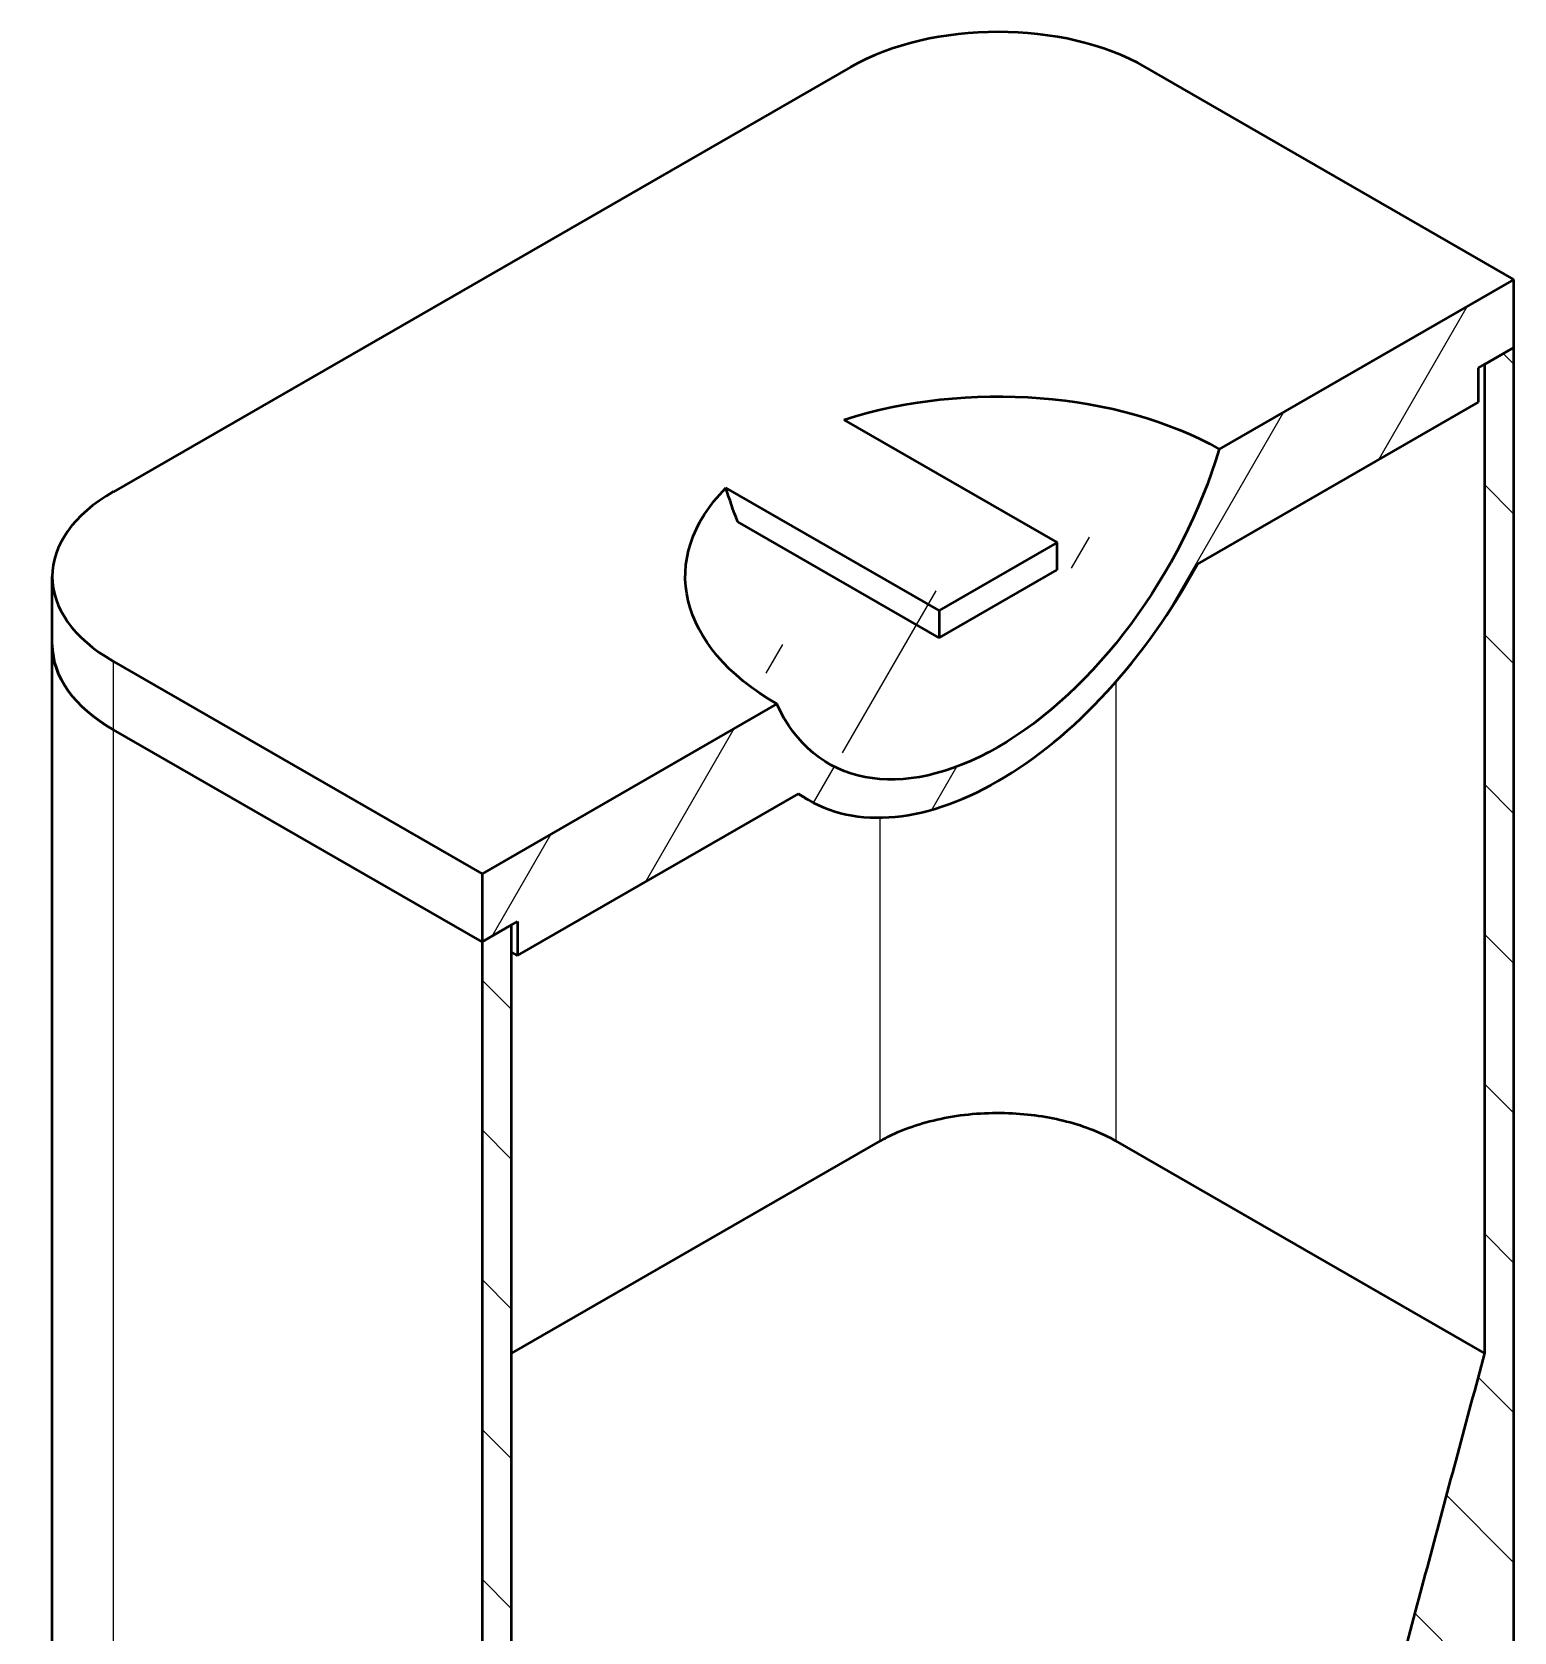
# Model space of a CAD drawing. Header units: inches. Extents: x 0.5 to 16.8, y 0.4 to 9.6.
# Drawn here: x 0.678 to 2.427, y 2.794 to 4.682 of the extents above; entities that cross this region are included whole.
import ezdxf

# ---------------------------------------------------------------- set-up
doc = ezdxf.new("R2010")
doc.units = ezdxf.units.IN
doc.header["$LTSCALE"] = 0.75
doc.header["$MEASUREMENT"] = 0
for name, color, linetype, lineweight in [('Hatching', 7, 'Continuous', 25), ('Visible', 7, 'Continuous', 50), ('Visible Narrow', 7, 'Continuous', 25)]:
    doc.layers.add(name, color=color, linetype=linetype, lineweight=lineweight)

msp = doc.modelspace()

# ---------------------------------------------------------------- hatches: boundary and pattern name
at = {"layer": 'Hatching'}
h = msp.add_hatch(dxfattribs=at)
h.set_pattern_fill('ANSI31', color=256, angle=15, style=0)
h.paths.add_polyline_path([(1.7489, 3.9997), (1.7489, 3.9675), (1.8881, 4.0477), (1.8881, 4.0799)], flags=0)
edge = h.paths.add_edge_path(flags=0)
edge.add_line((2.3857, 4.286), (2.3926, 4.29))
edge.add_line((2.3926, 4.29), (2.4274, 4.31))
edge.add_line((2.4274, 4.31), (2.4274, 4.3905))
edge.add_line((2.4274, 4.3905), (2.0794, 4.1901))
edge.add_ellipse((1.8185, 4.1655), major_axis=(-0.1995, -0.3465), ratio=0.578093, start_angle=0, end_angle=112.2693, ccw=False)
edge.add_ellipse((1.8185, 4.1655), major_axis=(-0.1995, -0.3465), ratio=0.578093, start_angle=337.5091, end_angle=360, ccw=False)
edge.add_line((1.5575, 3.8895), (1.2095, 3.6891))
edge.add_line((1.2095, 3.6891), (1.2095, 3.6086))
edge.add_line((1.2095, 3.6086), (1.2163, 3.6126))
edge.add_line((1.2163, 3.6126), (1.2443, 3.6287))
edge.add_line((1.2443, 3.6287), (1.2512, 3.6327))
edge.add_line((1.2512, 3.6327), (1.2512, 3.5925))
edge.add_line((1.2512, 3.5925), (1.5831, 3.7835))
edge.add_ellipse((1.8185, 4.1655), major_axis=(-0.2241, -0.3892), ratio=0.578093, start_angle=357.0515, end_angle=360)
edge.add_ellipse((1.8185, 4.1655), major_axis=(-0.2241, -0.3892), ratio=0.578093, start_angle=360, end_angle=452.7269)
edge.add_line((2.0538, 4.0546), (2.3857, 4.2457))
edge.add_line((2.3857, 4.2457), (2.3857, 4.286))
h = msp.add_hatch(dxfattribs=at)
h.set_pattern_fill('ANSI31', color=256, angle=90, style=0)
edge = h.paths.add_edge_path(flags=0)
edge.add_line((1.3914, 2.0581), (1.3914, 2.1174))
edge.add_spline(control_points=[(1.3914, 2.1174), (1.3842, 2.1228), (1.3778, 2.1281), (1.372, 2.1331)], knot_values=[-0.397326, -0.397326, -0.397326, -0.397326, 0, 0, 0, 0], degree=3, periodic=0)
edge.add_line((1.372, 2.1331), (1.2443, 2.4619))
edge.add_line((1.2443, 2.4619), (1.2443, 3.6287))
edge.add_line((1.2443, 3.6287), (1.2163, 3.6126))
edge.add_line((1.2163, 3.6126), (1.2095, 3.6086))
edge.add_line((1.2095, 3.6086), (1.2095, 1.9993))
edge.add_line((1.2095, 1.9993), (1.3509, 2.0807))
edge.add_line((1.3509, 2.0807), (1.3555, 2.0834))
edge.add_spline(control_points=[(1.3555, 2.0834), (1.3659, 2.075), (1.3778, 2.0663), (1.3914, 2.0581)], knot_values=[-6.842447, -6.842447, -6.842447, -6.842447, -5.724001, -5.724001, -5.724001, -5.724001], degree=3, periodic=0)
edge = h.paths.add_edge_path(flags=0)
edge.add_line((2.1838, 2.5022), (2.1838, 2.4497))
edge.add_spline(control_points=[(2.1838, 2.4497), (2.2254, 2.5121), (2.2575, 2.5696), (2.2814, 2.6166)], knot_values=[-1.611571, -1.611571, -1.611571, -1.611571, 0, 0, 0, 0], degree=3, periodic=0)
edge.add_line((2.2814, 2.6166), (2.286, 2.6192))
edge.add_line((2.286, 2.6192), (2.4274, 2.7007))
edge.add_line((2.4274, 2.7007), (2.4274, 4.31))
edge.add_line((2.4274, 4.31), (2.3926, 4.29))
edge.add_line((2.3926, 4.29), (2.3926, 3.1232))
edge.add_line((2.3926, 3.1232), (2.2649, 2.6473))
edge.add_spline(control_points=[(2.2649, 2.6473), (2.2459, 2.6087), (2.2191, 2.5582), (2.1838, 2.5022)], knot_values=[-6.710851, -6.710851, -6.710851, -6.710851, -4.362102, -4.362102, -4.362102, -4.362102], degree=3, periodic=0)

# ---------------------------------------------------------------- linework, layer by layer
at = {"layer": 'Visible', "extrusion": (0, 0.817547, 0.575862)}
for p, q in [((1.6445, 4.641, 0.7301), (0.7745, 4.14, 1.4414)), ((2.4274, 4.3905, 1.0857), (1.9924, 4.641, 0.7301)), ((2.4274, 4.3905, 1.0857), (2.0794, 4.1901, 1.3702)), ((2.4274, 4.31, 1.0291), (2.4274, 4.3905, 1.0857)), ((2.3857, 4.286, 1.0632), (2.4274, 4.31, 1.0291)), ((2.4274, 4.31, 1.0291), (2.3926, 4.29, 1.0575)), ((2.4274, 2.7007, -0.1045), (2.4274, 4.31, 1.0291)), ((2.3926, 4.29, 1.0575), (2.3926, 3.1232, 0.2357)), ((2.3857, 4.2457, 1.0349), (2.3857, 4.286, 1.0632)), ((2.0538, 4.0546, 1.3062), (2.3857, 4.2457, 1.0349)), ((1.6365, 4.2247, 1.3211), (1.8881, 4.0799, 1.5267)), ((1.7489, 3.9997, 1.6405), (1.4973, 4.1446, 1.4349)), ((1.7489, 3.9675, 1.6178), (1.5113, 4.1043, 1.4236)), ((1.8881, 4.0799, 1.5267), (1.7489, 3.9997, 1.6405)), ((1.8881, 4.0477, 1.504), (1.8881, 4.0799, 1.5267)), ((1.7489, 3.9675, 1.6178), (1.8881, 4.0477, 1.504)), ((0.7024, 3.9593, 1.5269), (0.7024, 4.0398, 1.5836)), ((1.7489, 3.9997, 1.6405), (1.7489, 3.9675, 1.6178)), ((0.7024, 2.35, 0.3933), (0.7024, 3.9593, 1.5269)), ((0.7745, 3.9396, 1.7259), (1.2095, 3.6891, 2.0815)), ((1.5575, 3.8895, 1.797), (1.2095, 3.6891, 2.0815)), ((1.2095, 3.6086, 2.0248), (0.7745, 3.8591, 1.6692)), ((1.2095, 3.6086, 2.0248), (0.7745, 3.8591, 1.6692)), ((1.2512, 3.5925, 1.9623), (1.5831, 3.7835, 1.691)), ((1.2095, 3.6891, 2.0815), (1.2095, 3.6086, 2.0248)), ((1.2095, 3.6086, 2.0248), (1.2512, 3.6327, 1.9907)), ((1.2443, 3.6287, 1.9963), (1.2095, 3.6086, 2.0248)), ((1.2443, 2.4619, 1.1745), (1.2443, 3.6287, 1.9963)), ((1.2512, 3.6327, 1.9907), (1.2512, 3.5925, 1.9623)), ((1.2095, 3.6086, 2.0248), (1.2095, 1.9993, 0.8912)), ((1.2512, 3.5925, 1.9623), (1.2443, 3.5965, 1.9566)), ((1.6793, 3.3737, -0.12), (1.2443, 3.1232, 0.2357)), ((2.3926, 3.1232, 0.2357), (1.9576, 3.3737, -0.12))]:
    msp.add_line(p, q, dxfattribs=at)
for centre, start, end in [((-1.8185, -1.9017, 4.2147), 225, 315), ((-0.9485, -1.0317, 4.2147), 315, 45), ((-0.9485, -1.0317, 4.1162), 360, 45)]:
    msp.add_arc(centre, 0.2461, start, end, dxfattribs=at)
at = {"layer": 'Visible', "extrusion": (0, -0.817547, -0.575862)}
for centre, radius, start, end in [((1.8185, -1.0317, -4.2147), 0.3691, 240.466, 315), ((1.8185, -1.0317, -4.2147), 0.3691, 135, 209.534), ((0.9485, -1.0317, -4.1162), 0.2461, 135, 180)]:
    msp.add_arc(centre, radius, start, end, dxfattribs=at)
at = {"layer": 'Visible', "extrusion": (-0.707107, 0.407196, -0.578093)}
msp.add_arc((-4.5172, 1.6552, -0.5563), 0.3999, 247.7307, 22.4909, dxfattribs=at)
at = {"layer": 'Visible', "extrusion": (0.707107, 0.407196, -0.578093)}
msp.add_arc((2.7023, 3.4771, 1.9169), 0.3875, 284.9942, 291.5093, dxfattribs=at)
at = {"layer": 'Visible', "extrusion": (0.707107, -0.407196, 0.578093)}
msp.add_arc((4.5172, 1.6552, 0.5563), 0.4491, 177.0515, 272.7269, dxfattribs=at)
at = {"layer": 'Visible', "extrusion": (0, 5.55112e-17, -1)}
msp.add_arc((-1.8185, 4.1655, -1.6722), 0.4491, 299.936, 301.6688, dxfattribs=at)
at = {"layer": 'Visible'}
for points, knots in [([(1.6793, 3.3737, -0.12), (1.6804, 3.3744, -0.1209), (1.6842, 3.3765, -0.124), (1.7091, 3.389, -0.1417), (1.7317, 3.3963, -0.1521), (1.7803, 3.4058, -0.1655), (1.8059, 3.4076, -0.1681), (1.8552, 3.4058, -0.1655), (1.8784, 3.4023, -0.1606), (1.9211, 3.3912, -0.1448), (1.9408, 3.3834, -0.1337), (1.9576, 3.3737, -0.12)], [40.142323, 40.142323, 40.142323, 40.142323, 40.317405, 40.317405, 41.004196, 41.004196, 41.727332, 41.727332, 42.433092, 42.433092, 43.157285, 43.157285, 43.157285, 43.157285]), ([(2.3926, 3.1232, 0.2357), (2.3713, 3.0439, 0.2058), (2.35, 2.9646, 0.176), (2.3075, 2.8059, 0.1164), (2.2862, 2.7266, 0.0865), (2.2649, 2.6473, 0.0567)], [-5.326297, -5.326297, -5.326297, -5.326297, -2.663149, -2.663149, 0, 0, 0, 0])]:
    msp.add_open_spline(points, degree=3, knots=knots, dxfattribs=at)
at = {"layer": 'Visible Narrow', "extrusion": (0, 0.817547, 0.575862)}
for p, q in [((0.7745, 3.8591, 1.6692), (0.7745, 3.9396, 1.7259)), ((1.9576, 3.9157, 0.2618), (1.9576, 3.3737, -0.12)), ((0.7745, 2.2498, 0.5356), (0.7745, 3.8591, 1.6692)), ((1.6793, 3.3737, -0.12), (1.6793, 3.7554, 0.1489))]:
    msp.add_line(p, q, dxfattribs=at)

doc.saveas('drawing.dxf')
